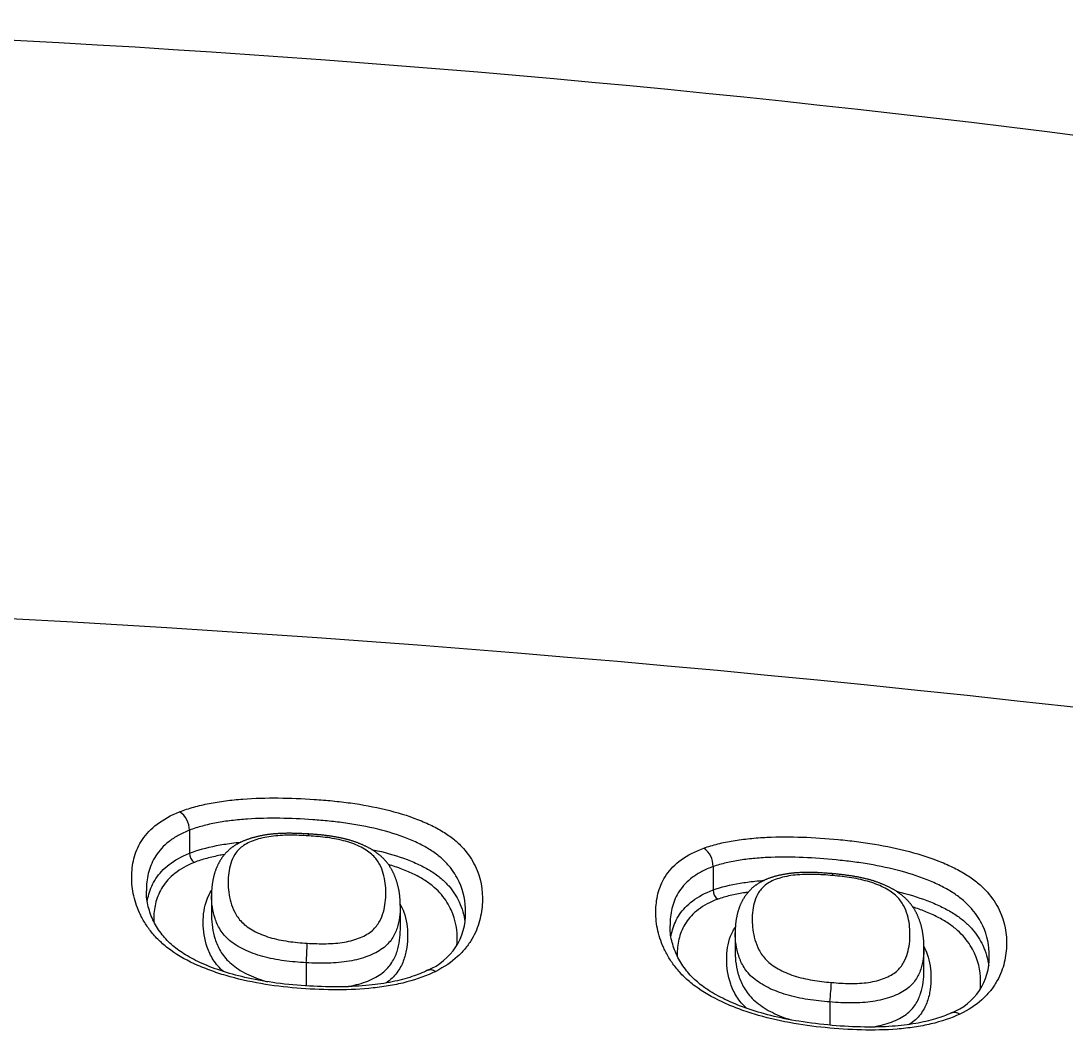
# Model space of a CAD drawing. Header units: millimetres. Extents: x 169 to 4368, y -1049 to 1924.
# Drawn here: x 459.77 to 460.441, y 1187.312 to 1187.96 of the extents above; entities that cross this region are included whole.
import ezdxf

# ---------------------------------------------------------------- set-up
doc = ezdxf.new("R2010")
doc.units = ezdxf.units.MM

msp = doc.modelspace()

# ---------------------------------------------------------------- linework, layer by layer
for p, q in [((459.87846, 1187.44014), (459.87846, 1187.42538)), ((459.87846, 1187.44014), (459.87846, 1187.44014)), ((460.21459, 1187.41676), (460.21459, 1187.41677)), ((460.21459, 1187.41676), (460.21459, 1187.40175)), ((460.21459, 1187.40175), (460.21459, 1187.40175)), ((459.89263, 1187.39821), (459.89263, 1187.3854)), ((460.01383, 1187.37657), (460.01383, 1187.39127)), ((460.22876, 1187.37427), (460.22876, 1187.36182)), ((460.34996, 1187.3495), (460.34996, 1187.36464)), ((459.95341, 1187.35501), (459.95341, 1187.34017)), ((460.28954, 1187.32983), (460.28954, 1187.31496))]:
    msp.add_line(p, q)
for centre, radius, start, end in [((459.28387, 1178.72694), 9.23285, 71.919951, 91.398326), ((459.13245, 1175.8684), 11.72448, 80.27926, 90.361369), ((459.8642, 1187.4402), 0.01426, 359.7822, 55.97749), ((460.20052, 1187.41712), 0.01407, 358.58117, 54.99518), ((459.88558, 1187.42536), 0.00712, 179.81542, 235.99204), ((460.22161, 1187.40158), 0.00702, 178.60315, 235.01444), ((460.01629, 1187.38669), 0.03946, 292.42184, 1.40084), ((459.70493, 1187.37423), 0.24923, 355.57902, 358.46974), ((460.35399, 1187.35825), 0.0379, 291.1511, 1.66739)]:
    msp.add_arc(centre, radius, start, end)
msp.add_ellipse((460.28954, 1187.33406), major_axis=(-0.00088, -0.00996), ratio=0.041587, start_param=1.136324, end_param=2.561054)
for points, knots in [([(459.87218, 1187.45202), (459.87506, 1187.45312), (459.87812, 1187.45412), (459.88446, 1187.45588), (459.89103, 1187.45741), (459.89805, 1187.45854), (459.90527, 1187.45947), (459.90901, 1187.45985), (459.92024, 1187.46069), (459.92782, 1187.4609), (459.94312, 1187.46079), (459.95085, 1187.46047), (459.96251, 1187.45967), (459.96642, 1187.45935), (459.97417, 1187.45858), (459.97802, 1187.45813), (459.98946, 1187.45655), (459.99698, 1187.45519), (460.01162, 1187.45165), (460.01851, 1187.44954), (460.02815, 1187.44581), (460.03124, 1187.44446), (460.03698, 1187.44165), (460.03964, 1187.44017), (460.04456, 1187.43705), (460.0468, 1187.43541), (460.05088, 1187.43197), (460.05271, 1187.43019), (460.05754, 1187.42478), (460.05997, 1187.42104), (460.06555, 1187.4095), (460.0668, 1187.40175), (460.06639, 1187.39189), (460.06621, 1187.38991), (460.06563, 1187.38593), (460.06522, 1187.38392), (460.0636, 1187.37794), (460.06201, 1187.374), (460.05859, 1187.36824), (460.05727, 1187.36634), (460.05423, 1187.3626), (460.0525, 1187.36077), (460.04675, 1187.35552), (460.04213, 1187.35232), (460.03659, 1187.34951)], [0, 0, 0, 0, 0.03125, 0.03125, 0.0625, 0.09375, 0.09375, 0.125, 0.125, 0.1875, 0.1875, 0.25, 0.25, 0.28125, 0.28125, 0.3125, 0.3125, 0.375, 0.375, 0.4375, 0.4375, 0.46875, 0.46875, 0.5, 0.5, 0.53125, 0.53125, 0.5625, 0.5625, 0.625, 0.625, 0.75, 0.75, 0.78125, 0.78125, 0.8125, 0.8125, 0.875, 0.875, 0.90625, 0.90625, 0.9375, 0.9375, 1, 1, 1, 1]), ([(460.03659, 1187.34951), (460.031, 1187.34671), (460.02476, 1187.34445), (460.01457, 1187.34178), (460.011, 1187.34101), (460.00377, 1187.33973), (460.00009, 1187.33922), (459.98892, 1187.33802), (459.98126, 1187.33765), (459.96569, 1187.33761), (459.95795, 1187.33793), (459.94252, 1187.33908), (459.93484, 1187.33991), (459.91957, 1187.34235), (459.91192, 1187.34397), (459.90104, 1187.347), (459.89749, 1187.34811), (459.89057, 1187.35054), (459.88718, 1187.35187), (459.87743, 1187.35615), (459.87157, 1187.35936), (459.86399, 1187.36483), (459.86169, 1187.36674), (459.85758, 1187.37064), (459.85575, 1187.37264), (459.85247, 1187.37671), (459.85101, 1187.37879), (459.84847, 1187.38294), (459.84519, 1187.38916), (459.84321, 1187.39535), (459.842, 1187.40149), (459.84172, 1187.40354), (459.84141, 1187.4076), (459.84137, 1187.40961), (459.84156, 1187.41556), (459.8421, 1187.41944), (459.84374, 1187.42512), (459.84442, 1187.42699), (459.84612, 1187.43068), (459.84713, 1187.43249), (459.85069, 1187.43773), (459.85376, 1187.44102), (459.86174, 1187.44708), (459.86652, 1187.44975), (459.87218, 1187.45202)], [0, 0, 0, 0, 0.0625, 0.0625, 0.09375, 0.09375, 0.125, 0.125, 0.1875, 0.1875, 0.25, 0.25, 0.3125, 0.3125, 0.375, 0.375, 0.40625, 0.40625, 0.4375, 0.4375, 0.5, 0.5, 0.53125, 0.53125, 0.5625, 0.5625, 0.59375, 0.59375, 0.625, 0.6875, 0.6875, 0.71875, 0.71875, 0.75, 0.75, 0.8125, 0.8125, 0.84375, 0.84375, 0.875, 0.875, 0.9375, 0.9375, 1, 1, 1, 1]), ([(460.05575, 1187.38767), (460.05575, 1187.39416), (460.05455, 1187.40058), (460.04994, 1187.41051), (460.04778, 1187.41399), (460.04346, 1187.41903), (460.04184, 1187.42069), (460.03815, 1187.42392), (460.03613, 1187.42546), (460.03167, 1187.4284), (460.02923, 1187.42979), (460.02399, 1187.43243), (460.02115, 1187.43369), (460.01232, 1187.43717), (460.00601, 1187.43913), (459.99259, 1187.44243), (459.98573, 1187.44369), (459.97527, 1187.44516), (459.97175, 1187.44558), (459.96468, 1187.4463), (459.96111, 1187.4466), (459.95046, 1187.44736), (459.94341, 1187.44768), (459.92944, 1187.44786), (459.92251, 1187.44772), (459.91224, 1187.44703), (459.90882, 1187.44672), (459.9022, 1187.44592), (459.89576, 1187.44495), (459.88972, 1187.4436), (459.88391, 1187.44204), (459.8811, 1187.44114), (459.87846, 1187.44014)], [0, 0, 0, 0, 0.152191, 0.152191, 0.236972, 0.236972, 0.279362, 0.279362, 0.321753, 0.321753, 0.364143, 0.364143, 0.406534, 0.406534, 0.491315, 0.491315, 0.576095, 0.576095, 0.618486, 0.618486, 0.660876, 0.660876, 0.745657, 0.745657, 0.830438, 0.830438, 0.872829, 0.872829, 0.915219, 0.95761, 0.95761, 1, 1, 1, 1]), ([(459.87846, 1187.44014), (459.87588, 1187.43911), (459.8735, 1187.43798), (459.86914, 1187.43554), (459.86715, 1187.43422), (459.86177, 1187.43002), (459.85903, 1187.42698), (459.85587, 1187.42213), (459.85497, 1187.42046), (459.85347, 1187.41705), (459.85287, 1187.41533), (459.85143, 1187.41009), (459.85095, 1187.40652), (459.85082, 1187.40232), (459.85081, 1187.40178), (459.85081, 1187.40123)], [0, 0, 0, 0, 0.120512, 0.120512, 0.241025, 0.241025, 0.482049, 0.482049, 0.602561, 0.602561, 0.723074, 0.723074, 0.964098, 0.964098, 1, 1, 1, 1]), ([(459.95492, 1187.43771), (459.95471, 1187.43772), (459.95409, 1187.43776), (459.95287, 1187.43783), (459.95141, 1187.43791), (459.94994, 1187.43798), (459.94853, 1187.43803), (459.94718, 1187.43807), (459.94587, 1187.4381), (459.94459, 1187.43812), (459.94335, 1187.43814), (459.94214, 1187.43814), (459.94096, 1187.43813), (459.9398, 1187.43811), (459.93867, 1187.43808), (459.93756, 1187.43804), (459.93649, 1187.43799), (459.93543, 1187.43794), (459.9344, 1187.43787), (459.93338, 1187.43779), (459.93239, 1187.43771), (459.93142, 1187.43762), (459.93046, 1187.43751), (459.92953, 1187.4374), (459.92862, 1187.43728), (459.92773, 1187.43715), (459.92685, 1187.43701), (459.92598, 1187.43687), (459.92511, 1187.43671), (459.92424, 1187.43654), (459.92339, 1187.43636), (459.92254, 1187.43617), (459.92169, 1187.43597), (459.92084, 1187.43576), (459.92001, 1187.43554), (459.91918, 1187.43531), (459.91836, 1187.43507), (459.91754, 1187.43481), (459.91673, 1187.43455), (459.91593, 1187.43427), (459.91513, 1187.43398), (459.91435, 1187.43368), (459.91358, 1187.43337), (459.91282, 1187.43305), (459.91208, 1187.43271), (459.91134, 1187.43237), (459.91061, 1187.43201), (459.9099, 1187.43164), (459.90921, 1187.43126), (459.90854, 1187.43087), (459.90789, 1187.43048), (459.90729, 1187.43009), (459.90673, 1187.42972), (459.9062, 1187.42934), (459.90565, 1187.42894), (459.9051, 1187.42852), (459.90457, 1187.42809), (459.90405, 1187.42764), (459.90354, 1187.42719), (459.90305, 1187.42673), (459.90257, 1187.42626), (459.9021, 1187.42579), (459.90165, 1187.4253), (459.90121, 1187.42481), (459.90077, 1187.42429), (459.90034, 1187.42377), (459.89992, 1187.42323), (459.89952, 1187.42269), (459.89914, 1187.42214), (459.89876, 1187.42158), (459.89839, 1187.421), (459.89804, 1187.42042), (459.89769, 1187.41983), (459.89739, 1187.41928), (459.89713, 1187.41877), (459.89686, 1187.41825), (459.89656, 1187.41763), (459.89624, 1187.41693), (459.89593, 1187.41623), (459.89564, 1187.41551), (459.89536, 1187.41479), (459.8951, 1187.41406), (459.89485, 1187.41332), (459.89461, 1187.41257), (459.89439, 1187.4118), (459.89418, 1187.41103), (459.89398, 1187.41025), (459.89379, 1187.40945), (459.89362, 1187.40864), (459.89346, 1187.40783), (459.89331, 1187.40698), (459.89318, 1187.40612), (459.89306, 1187.40524), (459.89295, 1187.40434), (459.89286, 1187.40342), (459.89278, 1187.40249), (459.89272, 1187.40155), (459.89267, 1187.40058), (459.89264, 1187.39961), (459.89263, 1187.39879), (459.89263, 1187.39836), (459.89263, 1187.39821)], [0, 0, 0, 0, 0.005227, 0.018462, 0.03253, 0.045972, 0.058877, 0.071329, 0.083394, 0.095124, 0.10656, 0.117736, 0.128683, 0.139425, 0.150024, 0.160336, 0.170408, 0.180314, 0.190063, 0.199661, 0.209115, 0.218433, 0.227626, 0.236766, 0.245466, 0.254164, 0.262864, 0.271569, 0.280283, 0.28901, 0.297754, 0.306519, 0.315317, 0.324293, 0.3331, 0.341968, 0.350892, 0.359863, 0.368877, 0.377924, 0.386996, 0.396085, 0.405163, 0.413915, 0.423056, 0.432132, 0.441139, 0.450074, 0.458935, 0.467718, 0.476421, 0.485042, 0.49224, 0.499569, 0.507714, 0.515854, 0.523995, 0.53214, 0.540296, 0.548467, 0.55666, 0.564882, 0.573138, 0.581437, 0.589804, 0.59869, 0.607309, 0.616027, 0.624846, 0.633773, 0.642814, 0.651976, 0.661266, 0.670692, 0.677796, 0.684895, 0.695783, 0.706724, 0.717752, 0.728876, 0.740112, 0.751472, 0.762971, 0.774625, 0.786451, 0.798467, 0.810693, 0.82315, 0.835862, 0.848924, 0.861614, 0.875244, 0.88908, 0.903147, 0.917465, 0.932053, 0.946936, 0.962137, 0.977685, 0.99361, 1, 1, 1, 1]), ([(459.95499, 1187.4365), (459.95089, 1187.43675), (459.94682, 1187.43692), (459.94078, 1187.43689), (459.93877, 1187.43684), (459.9348, 1187.4366), (459.93282, 1187.43642), (459.92904, 1187.43591), (459.92722, 1187.43558), (459.92371, 1187.43478), (459.92201, 1187.4343), (459.91887, 1187.43322), (459.91741, 1187.43262), (459.91473, 1187.43129), (459.9135, 1187.43055), (459.9103, 1187.42816), (459.90878, 1187.42638), (459.90642, 1187.42264), (459.9056, 1187.42071), (459.90371, 1187.41483), (459.90326, 1187.41075), (459.90329, 1187.4024), (459.90377, 1187.39817), (459.90563, 1187.39176), (459.90641, 1187.38962), (459.90809, 1187.38638), (459.90873, 1187.38529), (459.91023, 1187.38317), (459.91109, 1187.38213), (459.91308, 1187.3801), (459.91423, 1187.37911), (459.91683, 1187.37723), (459.91824, 1187.37636), (459.92127, 1187.37471), (459.92289, 1187.37394), (459.92633, 1187.37252), (459.92815, 1187.37187), (459.93187, 1187.37074), (459.93379, 1187.37025), (459.93774, 1187.36941), (459.93977, 1187.36906), (459.94585, 1187.36818), (459.94995, 1187.36782), (459.95407, 1187.36757)], [0, 0, 0, 0, 0.0625, 0.0625, 0.09375, 0.09375, 0.125, 0.125, 0.15625, 0.15625, 0.1875, 0.1875, 0.21875, 0.21875, 0.25, 0.25, 0.3125, 0.3125, 0.375, 0.375, 0.5, 0.5, 0.625, 0.625, 0.6875, 0.6875, 0.71875, 0.71875, 0.75, 0.75, 0.78125, 0.78125, 0.8125, 0.8125, 0.84375, 0.84375, 0.875, 0.875, 0.90625, 0.90625, 0.9375, 0.9375, 1, 1, 1, 1]), ([(459.95407, 1187.36757), (459.95813, 1187.36732), (459.96217, 1187.36718), (459.96817, 1187.36729), (459.97016, 1187.36738), (459.97411, 1187.36771), (459.97605, 1187.36794), (459.97977, 1187.36859), (459.98156, 1187.369), (459.985, 1187.36998), (459.98665, 1187.37055), (459.98969, 1187.37182), (459.9911, 1187.37252), (459.99369, 1187.37406), (459.99486, 1187.3749), (459.99688, 1187.37668), (459.99774, 1187.37761), (459.99925, 1187.37953), (459.9999, 1187.38053), (460.00156, 1187.38354), (460.00233, 1187.38558), (460.00413, 1187.39172), (460.00457, 1187.39587), (460.00455, 1187.40413), (460.0041, 1187.40821), (460.00231, 1187.41428), (460.00155, 1187.4163), (459.99939, 1187.42029), (459.99801, 1187.42223), (459.99509, 1187.42503), (459.99398, 1187.42593), (459.99152, 1187.42762), (459.99017, 1187.42842), (459.98722, 1187.42993), (459.98561, 1187.43064), (459.98226, 1187.43194), (459.98051, 1187.43252), (459.97685, 1187.43356), (459.97491, 1187.434), (459.97101, 1187.43477), (459.96904, 1187.43508), (459.96308, 1187.43589), (459.95904, 1187.43624), (459.95499, 1187.4365)], [0, 0, 0, 0, 0.0625, 0.0625, 0.09375, 0.09375, 0.125, 0.125, 0.15625, 0.15625, 0.1875, 0.1875, 0.21875, 0.21875, 0.25, 0.25, 0.28125, 0.28125, 0.3125, 0.3125, 0.375, 0.375, 0.5, 0.5, 0.625, 0.625, 0.6875, 0.6875, 0.75, 0.75, 0.78125, 0.78125, 0.8125, 0.8125, 0.84375, 0.84375, 0.875, 0.875, 0.90625, 0.90625, 0.9375, 0.9375, 1, 1, 1, 1]), ([(460.01383, 1187.39127), (460.01383, 1187.3915), (460.01383, 1187.39201), (460.01381, 1187.39294), (460.01378, 1187.39397), (460.01373, 1187.39501), (460.01366, 1187.39602), (460.01357, 1187.39701), (460.01347, 1187.39799), (460.01335, 1187.39895), (460.01322, 1187.3999), (460.01307, 1187.40083), (460.01291, 1187.40176), (460.01273, 1187.40267), (460.01253, 1187.40357), (460.01231, 1187.40446), (460.01209, 1187.40534), (460.01184, 1187.40622), (460.01159, 1187.40705), (460.01134, 1187.40782), (460.01109, 1187.40855), (460.01083, 1187.40928), (460.01055, 1187.41002), (460.01026, 1187.41075), (460.00995, 1187.41147), (460.00964, 1187.41216), (460.00933, 1187.41282), (460.00902, 1187.41346), (460.00868, 1187.41411), (460.00832, 1187.41476), (460.00796, 1187.4154), (460.00758, 1187.41603), (460.00719, 1187.41664), (460.00679, 1187.41725), (460.00637, 1187.41785), (460.00596, 1187.41841), (460.00554, 1187.41896), (460.00512, 1187.4195), (460.00467, 1187.42004), (460.00419, 1187.42059), (460.00371, 1187.42113), (460.00322, 1187.42165), (460.00271, 1187.42216), (460.0022, 1187.42266), (460.00167, 1187.42315), (460.00114, 1187.42363), (460.00059, 1187.4241), (460.00003, 1187.42456), (459.99944, 1187.42502), (459.99883, 1187.42548), (459.9982, 1187.42593), (459.99756, 1187.42638), (459.9969, 1187.42682), (459.99622, 1187.42725), (459.99553, 1187.42767), (459.99482, 1187.42809), (459.99412, 1187.42849), (459.99343, 1187.42887), (459.99272, 1187.42924), (459.99198, 1187.42961), (459.99121, 1187.42999), (459.99044, 1187.43035), (459.98966, 1187.4307), (459.98887, 1187.43104), (459.98808, 1187.43137), (459.98728, 1187.43169), (459.98648, 1187.432), (459.98568, 1187.4323), (459.98487, 1187.43259), (459.98406, 1187.43287), (459.98324, 1187.43314), (459.98241, 1187.4334), (459.98157, 1187.43365), (459.98073, 1187.43389), (459.97988, 1187.43413), (459.97902, 1187.43435), (459.97815, 1187.43457), (459.97729, 1187.43478), (459.97639, 1187.43498), (459.97548, 1187.43517), (459.97455, 1187.43537), (459.9736, 1187.43555), (459.97264, 1187.43573), (459.97166, 1187.4359), (459.97065, 1187.43606), (459.96963, 1187.43622), (459.96858, 1187.43637), (459.9675, 1187.43652), (459.96639, 1187.43667), (459.96526, 1187.4368), (459.9641, 1187.43694), (459.96292, 1187.43706), (459.96172, 1187.43718), (459.96048, 1187.4373), (459.95921, 1187.4374), (459.9579, 1187.43751), (459.95657, 1187.4376), (459.95554, 1187.43767), (459.95502, 1187.4377), (459.95492, 1187.43771)], [0, 0, 0, 0, 0.010023, 0.026792, 0.0437, 0.060191, 0.0763, 0.092063, 0.107512, 0.122676, 0.13758, 0.152246, 0.166697, 0.180948, 0.195058, 0.20901, 0.22282, 0.236502, 0.250068, 0.261942, 0.272913, 0.284595, 0.296096, 0.307423, 0.318591, 0.329616, 0.339132, 0.349216, 0.359329, 0.369289, 0.379108, 0.388796, 0.398365, 0.407824, 0.417184, 0.426454, 0.4346, 0.443205, 0.452176, 0.461054, 0.469838, 0.478534, 0.487144, 0.495674, 0.504125, 0.512502, 0.520807, 0.529009, 0.537661, 0.546338, 0.555065, 0.563843, 0.572671, 0.581551, 0.590483, 0.599468, 0.608508, 0.616577, 0.624974, 0.634004, 0.643006, 0.651969, 0.660885, 0.669746, 0.678542, 0.687269, 0.695919, 0.704485, 0.713008, 0.72157, 0.730112, 0.738639, 0.747157, 0.755668, 0.764177, 0.772688, 0.781205, 0.789732, 0.798211, 0.807269, 0.816199, 0.825247, 0.834424, 0.843746, 0.853232, 0.8629, 0.872775, 0.882884, 0.893282, 0.90386, 0.914633, 0.925622, 0.936847, 0.948332, 0.960106, 0.9722, 0.984655, 0.997517, 1, 1, 1, 1]), ([(460.20859, 1187.42864), (460.21147, 1187.42966), (460.21453, 1187.43057), (460.22087, 1187.43214), (460.22745, 1187.43348), (460.23446, 1187.43441), (460.24168, 1187.43514), (460.24541, 1187.43541), (460.25663, 1187.43594), (460.2642, 1187.43594), (460.27949, 1187.43541), (460.2872, 1187.43488), (460.29885, 1187.43377), (460.30275, 1187.43334), (460.31049, 1187.43237), (460.31433, 1187.43182), (460.32576, 1187.42994), (460.33327, 1187.42839), (460.3479, 1187.42449), (460.35478, 1187.42221), (460.36442, 1187.41826), (460.36752, 1187.41685), (460.37326, 1187.41391), (460.37594, 1187.41237), (460.38086, 1187.40915), (460.38311, 1187.40746), (460.38721, 1187.40394), (460.38904, 1187.40212), (460.3939, 1187.39663), (460.39634, 1187.39285), (460.40195, 1187.38124), (460.40322, 1187.37348), (460.40282, 1187.36367), (460.40265, 1187.3617), (460.40207, 1187.35774), (460.40167, 1187.35576), (460.40005, 1187.34982), (460.39846, 1187.34593), (460.39504, 1187.34025), (460.39373, 1187.33839), (460.39068, 1187.33473), (460.38895, 1187.33293), (460.38319, 1187.32783), (460.37857, 1187.32475), (460.37302, 1187.32207)], [0, 0, 0, 0, 0.03125, 0.03125, 0.0625, 0.09375, 0.09375, 0.125, 0.125, 0.1875, 0.1875, 0.25, 0.25, 0.28125, 0.28125, 0.3125, 0.3125, 0.375, 0.375, 0.4375, 0.4375, 0.46875, 0.46875, 0.5, 0.5, 0.53125, 0.53125, 0.5625, 0.5625, 0.625, 0.625, 0.75, 0.75, 0.78125, 0.78125, 0.8125, 0.8125, 0.875, 0.875, 0.90625, 0.90625, 0.9375, 0.9375, 1, 1, 1, 1]), ([(459.87846, 1187.42538), (459.88374, 1187.42742), (459.88956, 1187.42901), (459.89889, 1187.43083), (459.90211, 1187.43135), (459.90743, 1187.43203), (459.90947, 1187.43226), (459.91153, 1187.43246)], [0, 0, 0, 0, 0.554687, 0.554687, 0.832031, 0.832031, 1, 1, 1, 1]), ([(460.37302, 1187.32207), (460.36741, 1187.31942), (460.36116, 1187.31731), (460.35094, 1187.31491), (460.34737, 1187.31423), (460.34012, 1187.31315), (460.33644, 1187.31273), (460.32526, 1187.31183), (460.3176, 1187.31167), (460.30204, 1187.31205), (460.2943, 1187.31257), (460.27889, 1187.31413), (460.27122, 1187.31517), (460.25597, 1187.318), (460.24834, 1187.31983), (460.23749, 1187.32314), (460.23395, 1187.32434), (460.22704, 1187.32694), (460.22366, 1187.32836), (460.21393, 1187.33289), (460.20807, 1187.33624), (460.2005, 1187.34189), (460.19819, 1187.34386), (460.19407, 1187.34787), (460.19223, 1187.34991), (460.18895, 1187.35406), (460.18749, 1187.35617), (460.18493, 1187.36039), (460.18383, 1187.36249), (460.18097, 1187.36877), (460.17964, 1187.37293), (460.17801, 1187.38115), (460.17772, 1187.38524), (460.17797, 1187.39315), (460.1785, 1187.39701), (460.18013, 1187.40263), (460.18081, 1187.40448), (460.18251, 1187.40811), (460.18352, 1187.40988), (460.18708, 1187.41501), (460.19015, 1187.4182), (460.19814, 1187.42402), (460.20293, 1187.42654), (460.20859, 1187.42864)], [0, 0, 0, 0, 0.0625, 0.0625, 0.09375, 0.09375, 0.125, 0.125, 0.1875, 0.1875, 0.25, 0.25, 0.3125, 0.3125, 0.375, 0.375, 0.40625, 0.40625, 0.4375, 0.4375, 0.5, 0.5, 0.53125, 0.53125, 0.5625, 0.5625, 0.59375, 0.59375, 0.625, 0.625, 0.6875, 0.6875, 0.75, 0.75, 0.8125, 0.8125, 0.84375, 0.84375, 0.875, 0.875, 0.9375, 0.9375, 1, 1, 1, 1]), ([(459.85137, 1187.39421), (459.85162, 1187.39582), (459.85196, 1187.39741), (459.85336, 1187.40243), (459.85484, 1187.40583), (459.85905, 1187.41223), (459.86178, 1187.41525), (459.86897, 1187.42083), (459.8733, 1187.42329), (459.87846, 1187.42538)], [0, 0, 0, 0, 0.131772, 0.131772, 0.421181, 0.421181, 0.710591, 0.710591, 1, 1, 1, 1]), ([(459.90096, 1187.42452), (459.90004, 1187.42436), (459.89612, 1187.42366), (459.89237, 1187.42281), (459.88679, 1187.42129), (459.88411, 1187.42042), (459.8816, 1187.41946)], [0, 0, 0, 0, 0.130173, 0.565087, 0.565087, 1, 1, 1, 1]), ([(459.99525, 1187.42784), (459.99658, 1187.42756), (459.9979, 1187.42727), (460.00592, 1187.42539), (460.01225, 1187.42351), (460.0211, 1187.42015), (460.02393, 1187.41894), (460.02917, 1187.4164), (460.03161, 1187.41506), (460.03609, 1187.41223), (460.03813, 1187.41072), (460.04182, 1187.40757), (460.04344, 1187.40596), (460.04632, 1187.40266), (460.04758, 1187.40098), (460.0498, 1187.39757), (460.05076, 1187.39582), (460.05357, 1187.38987), (460.05476, 1187.38565), (460.05533, 1187.38138)], [0, 0, 0, 0, 0.036247, 0.036247, 0.221498, 0.221498, 0.314124, 0.314124, 0.406749, 0.406749, 0.499375, 0.499375, 0.592, 0.592, 0.684626, 0.684626, 0.777251, 0.777251, 1, 1, 1, 1]), ([(460.39187, 1187.35936), (460.39187, 1187.36586), (460.39066, 1187.37231), (460.386, 1187.38234), (460.38382, 1187.38585), (460.37948, 1187.39098), (460.37784, 1187.39267), (460.37414, 1187.39598), (460.37211, 1187.39757), (460.36764, 1187.40062), (460.36519, 1187.40207), (460.35994, 1187.40483), (460.3571, 1187.40616), (460.34827, 1187.40987), (460.34195, 1187.412), (460.32856, 1187.41565), (460.32171, 1187.4171), (460.31127, 1187.41887), (460.30776, 1187.41938), (460.3007, 1187.4203), (460.29714, 1187.42071), (460.28651, 1187.42177), (460.27947, 1187.42229), (460.26552, 1187.42287), (460.2586, 1187.42294), (460.24835, 1187.42256), (460.24493, 1187.42236), (460.23831, 1187.42177), (460.23188, 1187.421), (460.22585, 1187.41985), (460.22003, 1187.41848), (460.21723, 1187.41767), (460.21459, 1187.41676)], [0, 0, 0, 0, 0.152851, 0.152851, 0.237566, 0.237566, 0.279923, 0.279923, 0.322281, 0.322281, 0.364638, 0.364638, 0.406996, 0.406996, 0.49171, 0.49171, 0.576425, 0.576425, 0.618783, 0.618783, 0.66114, 0.66114, 0.745855, 0.745855, 0.83057, 0.83057, 0.872928, 0.872928, 0.915285, 0.957643, 0.957643, 1, 1, 1, 1]), ([(459.8816, 1187.41946), (459.87668, 1187.41747), (459.87257, 1187.41511), (459.86579, 1187.40976), (459.86322, 1187.40686), (459.85927, 1187.40073), (459.85789, 1187.39747), (459.85609, 1187.39086), (459.85564, 1187.38747), (459.85551, 1187.38322), (459.8555, 1187.3824), (459.85552, 1187.38158)], [0, 0, 0, 0, 0.236123, 0.236123, 0.472246, 0.472246, 0.70837, 0.70837, 0.944493, 0.944493, 1, 1, 1, 1]), ([(460.0502, 1187.3666), (460.05025, 1187.36727), (460.05029, 1187.36794), (460.0506, 1187.37547), (460.04956, 1187.38223), (460.04572, 1187.3906), (460.04482, 1187.39227), (460.04274, 1187.39556), (460.04156, 1187.39717), (460.03886, 1187.40034), (460.03734, 1187.4019), (460.03387, 1187.40494), (460.03194, 1187.4064), (460.0277, 1187.40915), (460.02538, 1187.41045), (460.02039, 1187.4129), (460.0177, 1187.41406), (460.01208, 1187.41622), (460.00918, 1187.41721), (460.00618, 1187.41812)], [0, 0, 0, 0, 0.034149, 0.034149, 0.385494, 0.385494, 0.47333, 0.47333, 0.561167, 0.561167, 0.649003, 0.649003, 0.736839, 0.736839, 0.824675, 0.824675, 0.912512, 0.912512, 1, 1, 1, 1]), ([(460.21459, 1187.41677), (460.212, 1187.41583), (460.20962, 1187.41478), (460.20526, 1187.41248), (460.20326, 1187.41123), (460.19788, 1187.40722), (460.19514, 1187.40428), (460.19198, 1187.39953), (460.19108, 1187.39789), (460.18958, 1187.39454), (460.18898, 1187.39284), (460.18754, 1187.38766), (460.18707, 1187.38411), (460.18695, 1187.37996), (460.18694, 1187.37944), (460.18694, 1187.37892)], [0, 0, 0, 0, 0.120733, 0.120733, 0.241466, 0.241466, 0.482931, 0.482931, 0.603664, 0.603664, 0.724397, 0.724397, 0.965862, 0.965862, 1, 1, 1, 1]), ([(460.29132, 1187.4122), (460.29109, 1187.41222), (460.29045, 1187.41228), (460.28922, 1187.41238), (460.28776, 1187.4125), (460.2863, 1187.41261), (460.28489, 1187.4127), (460.28353, 1187.41278), (460.28222, 1187.41284), (460.28094, 1187.4129), (460.27969, 1187.41294), (460.27847, 1187.41298), (460.27728, 1187.413), (460.27612, 1187.41301), (460.27499, 1187.41301), (460.27389, 1187.413), (460.27282, 1187.41299), (460.27176, 1187.41296), (460.27073, 1187.41292), (460.26972, 1187.41287), (460.26873, 1187.41281), (460.26777, 1187.41275), (460.26683, 1187.41267), (460.26591, 1187.41258), (460.265, 1187.41249), (460.26409, 1187.41238), (460.2632, 1187.41227), (460.26231, 1187.41214), (460.26143, 1187.41201), (460.26056, 1187.41186), (460.2597, 1187.41171), (460.25885, 1187.41155), (460.25801, 1187.41137), (460.25717, 1187.41118), (460.25633, 1187.41099), (460.25549, 1187.41078), (460.25466, 1187.41055), (460.25384, 1187.41032), (460.25302, 1187.41008), (460.25224, 1187.40983), (460.25149, 1187.40958), (460.25074, 1187.40931), (460.24997, 1187.40902), (460.24919, 1187.40872), (460.24843, 1187.4084), (460.24769, 1187.40808), (460.24696, 1187.40774), (460.24626, 1187.4074), (460.24557, 1187.40704), (460.2449, 1187.40667), (460.24425, 1187.4063), (460.24362, 1187.40591), (460.24302, 1187.40553), (460.24244, 1187.40514), (460.24188, 1187.40474), (460.24133, 1187.40433), (460.2408, 1187.40392), (460.24028, 1187.40349), (460.23977, 1187.40305), (460.23928, 1187.40261), (460.2388, 1187.40215), (460.23833, 1187.40169), (460.23788, 1187.40122), (460.23743, 1187.40073), (460.23699, 1187.40023), (460.23657, 1187.39972), (460.23615, 1187.3992), (460.23575, 1187.39867), (460.23536, 1187.39813), (460.23498, 1187.39757), (460.23461, 1187.39701), (460.23425, 1187.39644), (460.2339, 1187.39586), (460.23357, 1187.39527), (460.23325, 1187.39467), (460.23293, 1187.39406), (460.23262, 1187.39342), (460.23233, 1187.39277), (460.23204, 1187.39211), (460.23177, 1187.39145), (460.23151, 1187.39078), (460.23126, 1187.3901), (460.23102, 1187.38939), (460.23077, 1187.38863), (460.23053, 1187.38784), (460.23031, 1187.38704), (460.2301, 1187.38623), (460.22991, 1187.38541), (460.22973, 1187.38458), (460.22957, 1187.38374), (460.22942, 1187.38288), (460.22928, 1187.38202), (460.22916, 1187.38114), (460.22906, 1187.38024), (460.22897, 1187.37934), (460.2289, 1187.37841), (460.22884, 1187.37746), (460.2288, 1187.3765), (460.22877, 1187.37552), (460.22876, 1187.37476), (460.22876, 1187.37437), (460.22876, 1187.37428)], [0, 0, 0, 0, 0.005721, 0.01891, 0.032923, 0.046349, 0.059266, 0.071749, 0.083859, 0.095643, 0.10714, 0.118384, 0.129486, 0.140257, 0.150765, 0.161042, 0.171113, 0.181, 0.19072, 0.200291, 0.20975, 0.218941, 0.227893, 0.236808, 0.245692, 0.25455, 0.263386, 0.272206, 0.281013, 0.289811, 0.298598, 0.307214, 0.315989, 0.324828, 0.333726, 0.342675, 0.351669, 0.360701, 0.369761, 0.378842, 0.386912, 0.395418, 0.404654, 0.413811, 0.422887, 0.431883, 0.440801, 0.449642, 0.458405, 0.467092, 0.475704, 0.484242, 0.492391, 0.500441, 0.508485, 0.516528, 0.524573, 0.532626, 0.540693, 0.548778, 0.556889, 0.565032, 0.573214, 0.581482, 0.589947, 0.598428, 0.606998, 0.61566, 0.624422, 0.63329, 0.642269, 0.651367, 0.660592, 0.66994, 0.678987, 0.688941, 0.698987, 0.709145, 0.719428, 0.729848, 0.740421, 0.751158, 0.762134, 0.774274, 0.786675, 0.799198, 0.811856, 0.824662, 0.83763, 0.850781, 0.864149, 0.87765, 0.891395, 0.905402, 0.919688, 0.934273, 0.949179, 0.964431, 0.980054, 0.996079, 1, 1, 1, 1]), ([(460.29141, 1187.41101), (460.28731, 1187.41138), (460.28323, 1187.41165), (460.27717, 1187.41179), (460.27516, 1187.41179), (460.27117, 1187.41166), (460.2692, 1187.41154), (460.26541, 1187.41113), (460.26359, 1187.41085), (460.26007, 1187.41015), (460.25837, 1187.40972), (460.25522, 1187.40873), (460.25376, 1187.40817), (460.25107, 1187.40691), (460.24985, 1187.40619), (460.24773, 1187.40466), (460.24683, 1187.40385), (460.24524, 1187.40214), (460.24456, 1187.40124), (460.24281, 1187.39849), (460.24199, 1187.39659), (460.24073, 1187.39271), (460.24031, 1187.39072), (460.23978, 1187.38667), (460.23967, 1187.38461), (460.23971, 1187.37835), (460.24021, 1187.37411), (460.2421, 1187.36762), (460.24291, 1187.36542), (460.24462, 1187.36215), (460.24527, 1187.36107), (460.2468, 1187.35892), (460.24769, 1187.35785), (460.25076, 1187.35474), (460.25334, 1187.35284), (460.25791, 1187.35025), (460.25955, 1187.34944), (460.26296, 1187.34795), (460.26474, 1187.34727), (460.26846, 1187.34606), (460.27041, 1187.34552), (460.27433, 1187.3446), (460.27632, 1187.34421), (460.28232, 1187.3432), (460.28641, 1187.34273), (460.2905, 1187.34237)], [0, 0, 0, 0, 0.0625, 0.0625, 0.09375, 0.09375, 0.125, 0.125, 0.15625, 0.15625, 0.1875, 0.1875, 0.21875, 0.21875, 0.25, 0.25, 0.28125, 0.28125, 0.3125, 0.3125, 0.375, 0.375, 0.4375, 0.4375, 0.5, 0.5, 0.625, 0.625, 0.6875, 0.6875, 0.71875, 0.71875, 0.75, 0.75, 0.8125, 0.8125, 0.84375, 0.84375, 0.875, 0.875, 0.90625, 0.90625, 0.9375, 0.9375, 1, 1, 1, 1]), ([(460.2905, 1187.34237), (460.29456, 1187.34201), (460.2986, 1187.34176), (460.30459, 1187.34171), (460.30657, 1187.34175), (460.31052, 1187.34197), (460.31246, 1187.34215), (460.31618, 1187.3427), (460.31797, 1187.34306), (460.32142, 1187.34395), (460.32307, 1187.34448), (460.32612, 1187.34567), (460.32753, 1187.34633), (460.33012, 1187.3478), (460.33129, 1187.34862), (460.33331, 1187.35034), (460.33417, 1187.35125), (460.33568, 1187.35314), (460.33632, 1187.35412), (460.33799, 1187.35708), (460.33876, 1187.35909), (460.34056, 1187.36518), (460.34099, 1187.36931), (460.34097, 1187.37754), (460.3405, 1187.38162), (460.33872, 1187.38771), (460.33795, 1187.38975), (460.33579, 1187.39376), (460.33439, 1187.39574), (460.33047, 1187.39953), (460.328, 1187.40126), (460.32358, 1187.40364), (460.32198, 1187.40439), (460.31864, 1187.40576), (460.31689, 1187.40638), (460.31322, 1187.4075), (460.31129, 1187.408), (460.30741, 1187.40885), (460.30544, 1187.40922), (460.2995, 1187.41018), (460.29546, 1187.41065), (460.29141, 1187.41101)], [0, 0, 0, 0, 0.0625, 0.0625, 0.09375, 0.09375, 0.125, 0.125, 0.15625, 0.15625, 0.1875, 0.1875, 0.21875, 0.21875, 0.25, 0.25, 0.28125, 0.28125, 0.3125, 0.3125, 0.375, 0.375, 0.5, 0.5, 0.625, 0.625, 0.6875, 0.6875, 0.75, 0.75, 0.8125, 0.8125, 0.84375, 0.84375, 0.875, 0.875, 0.90625, 0.90625, 0.9375, 0.9375, 1, 1, 1, 1]), ([(460.34996, 1187.36464), (460.34996, 1187.36471), (460.34996, 1187.3651), (460.34995, 1187.36588), (460.34992, 1187.36691), (460.34988, 1187.36795), (460.34982, 1187.36896), (460.34974, 1187.36996), (460.34964, 1187.37095), (460.34953, 1187.37192), (460.3494, 1187.37288), (460.34925, 1187.37382), (460.34909, 1187.37476), (460.34892, 1187.37568), (460.34872, 1187.3766), (460.34851, 1187.37751), (460.34829, 1187.37841), (460.34805, 1187.3793), (460.34779, 1187.38018), (460.34753, 1187.381), (460.34728, 1187.38177), (460.34702, 1187.38249), (460.34675, 1187.38323), (460.34647, 1187.38395), (460.34617, 1187.38467), (460.34586, 1187.38538), (460.34555, 1187.38605), (460.34523, 1187.38671), (460.34491, 1187.38735), (460.34456, 1187.38799), (460.3442, 1187.38863), (460.34383, 1187.38926), (460.34345, 1187.38988), (460.34305, 1187.39049), (460.34264, 1187.3911), (460.34224, 1187.39166), (460.34184, 1187.3922), (460.34142, 1187.39274), (460.34098, 1187.39329), (460.34051, 1187.39385), (460.34003, 1187.39439), (460.33953, 1187.39493), (460.33903, 1187.39545), (460.33852, 1187.39596), (460.338, 1187.39646), (460.33747, 1187.39695), (460.33693, 1187.39742), (460.33637, 1187.3979), (460.33578, 1187.39837), (460.33517, 1187.39885), (460.33454, 1187.39932), (460.33389, 1187.39978), (460.33323, 1187.40024), (460.33256, 1187.40069), (460.33187, 1187.40113), (460.33116, 1187.40156), (460.33047, 1187.40197), (460.32979, 1187.40236), (460.3291, 1187.40274), (460.32837, 1187.40313), (460.32761, 1187.40352), (460.32684, 1187.4039), (460.32607, 1187.40427), (460.32529, 1187.40463), (460.32451, 1187.40498), (460.32372, 1187.40532), (460.32293, 1187.40565), (460.32214, 1187.40596), (460.32135, 1187.40626), (460.32056, 1187.40656), (460.31975, 1187.40685), (460.31893, 1187.40713), (460.3181, 1187.4074), (460.31726, 1187.40766), (460.31641, 1187.40792), (460.31555, 1187.40817), (460.31469, 1187.40841), (460.31382, 1187.40864), (460.31294, 1187.40886), (460.31204, 1187.40908), (460.31111, 1187.40929), (460.31016, 1187.4095), (460.3092, 1187.40971), (460.30822, 1187.40991), (460.30722, 1187.4101), (460.30619, 1187.41029), (460.30514, 1187.41047), (460.30406, 1187.41065), (460.30296, 1187.41082), (460.30183, 1187.41099), (460.30069, 1187.41115), (460.29951, 1187.41131), (460.29831, 1187.41147), (460.29708, 1187.41161), (460.29582, 1187.41176), (460.29452, 1187.4119), (460.29319, 1187.41203), (460.29209, 1187.41213), (460.2915, 1187.41219), (460.29132, 1187.4122)], [0, 0, 0, 0, 0.003232, 0.019936, 0.036764, 0.053349, 0.069586, 0.085506, 0.101137, 0.116504, 0.13163, 0.146536, 0.16124, 0.17576, 0.190167, 0.204424, 0.218553, 0.232567, 0.246476, 0.260279, 0.271184, 0.282819, 0.294251, 0.305484, 0.316533, 0.327412, 0.338136, 0.347591, 0.357643, 0.367512, 0.377261, 0.386901, 0.396444, 0.4059, 0.415279, 0.424591, 0.432545, 0.440744, 0.449833, 0.458825, 0.467711, 0.476492, 0.485169, 0.493741, 0.50221, 0.510578, 0.518846, 0.526967, 0.535938, 0.544739, 0.55358, 0.562458, 0.571375, 0.58033, 0.589326, 0.598362, 0.60744, 0.615381, 0.623595, 0.632618, 0.641606, 0.650549, 0.659439, 0.668267, 0.677028, 0.685715, 0.694323, 0.702847, 0.711304, 0.719486, 0.728003, 0.73652, 0.745039, 0.753561, 0.762087, 0.770619, 0.779158, 0.787707, 0.796228, 0.805077, 0.814056, 0.823144, 0.832357, 0.841711, 0.851225, 0.86092, 0.870822, 0.880961, 0.891373, 0.901917, 0.912659, 0.923617, 0.934812, 0.946267, 0.95801, 0.970073, 0.982494, 0.99532, 1, 1, 1, 1]), ([(460.18754, 1187.37169), (460.18778, 1187.37318), (460.1881, 1187.37466), (460.18948, 1187.37954), (460.19095, 1187.38289), (460.19516, 1187.38916), (460.1979, 1187.39209), (460.20509, 1187.39746), (460.20942, 1187.3998), (460.21459, 1187.40175)], [0, 0, 0, 0, 0.124677, 0.124677, 0.416451, 0.416451, 0.708226, 0.708226, 1, 1, 1, 1]), ([(460.21459, 1187.40175), (460.21985, 1187.40363), (460.22566, 1187.40506), (460.23497, 1187.40663), (460.23818, 1187.40706), (460.2434, 1187.40759), (460.24535, 1187.40776), (460.24731, 1187.4079)], [0, 0, 0, 0, 0.558795, 0.558795, 0.838193, 0.838193, 1, 1, 1, 1]), ([(460.03137, 1187.35023), (460.028, 1187.34856), (460.02146, 1187.34593), (460.0084, 1187.34245), (459.9933, 1187.34028), (459.97528, 1187.33929), (459.95531, 1187.33984), (459.93508, 1187.34164), (459.91647, 1187.34481), (459.90042, 1187.3491), (459.88684, 1187.3542), (459.87579, 1187.35988), (459.86711, 1187.36612), (459.86027, 1187.37341), (459.85501, 1187.38172), (459.85152, 1187.39161), (459.85082, 1187.39749), (459.85081, 1187.40123)], [0, 0, 0, 0, 0.05231, 0.108728, 0.17013, 0.239145, 0.318523, 0.400531, 0.471586, 0.536632, 0.597413, 0.652168, 0.703342, 0.762156, 0.831801, 0.910327, 1, 1, 1, 1]), ([(459.90031, 1187.3494), (459.89896, 1187.35056), (459.89775, 1187.35178), (459.89554, 1187.35431), (459.89457, 1187.35563), (459.89203, 1187.35959), (459.89083, 1187.36228), (459.88805, 1187.37036), (459.88735, 1187.3756), (459.8873, 1187.38331), (459.88745, 1187.38585), (459.88822, 1187.39086), (459.88885, 1187.39335), (459.89052, 1187.39772), (459.89145, 1187.39962), (459.89271, 1187.40145)], [0, 0, 0, 0, 0.070361, 0.070361, 0.14407, 0.14407, 0.291487, 0.291487, 0.586322, 0.586322, 0.73374, 0.73374, 0.881157, 0.881157, 1, 1, 1, 1]), ([(459.95341, 1187.35501), (459.94866, 1187.35528), (459.94392, 1187.35568), (459.93689, 1187.35663), (459.93455, 1187.35701), (459.92999, 1187.3579), (459.92776, 1187.35842), (459.92344, 1187.35961), (459.92133, 1187.36029), (459.91728, 1187.36179), (459.91346, 1187.36341), (459.91007, 1187.36525), (459.90691, 1187.36722), (459.90545, 1187.36827), (459.9016, 1187.3715), (459.89969, 1187.37382), (459.89671, 1187.37865), (459.89567, 1187.38109), (459.89326, 1187.3884), (459.89265, 1187.39324), (459.89263, 1187.39809), (459.89263, 1187.39815), (459.89263, 1187.39821)], [0, 0, 0, 0, 0.124607, 0.124607, 0.186911, 0.186911, 0.249215, 0.249215, 0.311518, 0.311518, 0.373822, 0.436126, 0.436126, 0.49843, 0.49843, 0.623037, 0.623037, 0.747644, 0.747644, 0.996859, 0.996859, 1, 1, 1, 1]), ([(460.21758, 1187.39583), (460.21266, 1187.39398), (460.20854, 1187.39175), (460.20176, 1187.38661), (460.19919, 1187.3838), (460.19622, 1187.37929), (460.19538, 1187.37773), (460.19398, 1187.37455), (460.19341, 1187.37294), (460.19207, 1187.36803), (460.19163, 1187.36467), (460.1915, 1187.36065), (460.1915, 1187.36007), (460.1915, 1187.35948)], [0, 0, 0, 0, 0.239839, 0.239839, 0.479677, 0.479677, 0.599597, 0.599597, 0.719516, 0.719516, 0.959355, 0.959355, 1, 1, 1, 1]), ([(460.23709, 1187.40034), (460.23611, 1187.4002), (460.23212, 1187.39961), (460.22831, 1187.39885), (460.22276, 1187.3975), (460.22009, 1187.39671), (460.21758, 1187.39583)], [0, 0, 0, 0, 0.139304, 0.569652, 0.569652, 1, 1, 1, 1]), ([(460.33218, 1187.40092), (460.3332, 1187.40068), (460.33421, 1187.40043), (460.34186, 1187.39846), (460.34816, 1187.39645), (460.35702, 1187.3929), (460.35985, 1187.39164), (460.36512, 1187.38899), (460.36756, 1187.3876), (460.37206, 1187.38468), (460.3741, 1187.38314), (460.37782, 1187.37992), (460.37946, 1187.37828), (460.38236, 1187.37493), (460.38362, 1187.37323), (460.38586, 1187.36978), (460.38683, 1187.36802), (460.3897, 1187.36195), (460.39091, 1187.35762), (460.39148, 1187.35327)], [0, 0, 0, 0, 0.027925, 0.027925, 0.213898, 0.213898, 0.306885, 0.306885, 0.399871, 0.399871, 0.492858, 0.492858, 0.585845, 0.585845, 0.678831, 0.678831, 0.771818, 0.771818, 1, 1, 1, 1]), ([(460.01383, 1187.39127), (460.01383, 1187.38896), (460.01369, 1187.38664), (460.01303, 1187.38197), (460.01249, 1187.37962), (460.01093, 1187.37496), (460.00991, 1187.37266), (460.00693, 1187.36817), (460.005, 1187.36606), (460.00111, 1187.36321), (459.99965, 1187.36231), (459.9965, 1187.36067), (459.99481, 1187.35991), (459.99119, 1187.35854), (459.98925, 1187.35791), (459.98523, 1187.35683), (459.98315, 1187.35638), (459.97884, 1187.35564), (459.9766, 1187.35535), (459.97203, 1187.35494), (459.96973, 1187.35481), (459.96279, 1187.35462), (459.95812, 1187.35475), (459.95341, 1187.35501)], [0, 0, 0, 0, 0.12228, 0.12228, 0.247669, 0.247669, 0.373057, 0.373057, 0.498446, 0.498446, 0.56114, 0.56114, 0.623834, 0.623834, 0.686529, 0.686529, 0.749223, 0.749223, 0.811917, 0.811917, 0.874611, 0.874611, 1, 1, 1, 1]), ([(460.01382, 1187.39261), (460.01472, 1187.39096), (460.01544, 1187.38928), (460.0178, 1187.38259), (460.01845, 1187.37756), (460.01847, 1187.36991), (460.01832, 1187.36735), (460.01755, 1187.36219), (460.01695, 1187.35962), (460.01561, 1187.35579), (460.01509, 1187.35453), (460.01386, 1187.35201), (460.01313, 1187.35076), (460.01061, 1187.34711), (460.00844, 1187.34481), (460.00524, 1187.34248), (460.00491, 1187.34225), (460.00457, 1187.34202)], [0, 0, 0, 0, 0.099033, 0.099033, 0.3938, 0.3938, 0.541184, 0.541184, 0.688568, 0.688568, 0.762259, 0.762259, 0.835951, 0.835951, 0.983335, 0.983335, 1, 1, 1, 1]), ([(460.38615, 1187.33828), (460.38622, 1187.33912), (460.38627, 1187.33996), (460.38657, 1187.34763), (460.38551, 1187.35439), (460.38163, 1187.36281), (460.38072, 1187.3645), (460.37862, 1187.36782), (460.37744, 1187.36945), (460.37471, 1187.37267), (460.37318, 1187.37426), (460.36968, 1187.37737), (460.36774, 1187.37887), (460.36348, 1187.3817), (460.36115, 1187.38305), (460.35614, 1187.38561), (460.35344, 1187.38683), (460.34809, 1187.389), (460.34549, 1187.38996), (460.34281, 1187.39085)], [0, 0, 0, 0, 0.0429928, 0.0429928, 0.3942228, 0.3942228, 0.4820303, 0.4820303, 0.5698378, 0.5698378, 0.6576452, 0.6576452, 0.7454527, 0.7454527, 0.8332602, 0.8332602, 0.9210677, 0.9210677, 1, 1, 1, 1]), ([(459.89263, 1187.38512), (459.89263, 1187.3851), (459.89263, 1187.38507), (459.89266, 1187.38018), (459.89329, 1187.37523), (459.89576, 1187.36765), (459.89683, 1187.36508), (459.89908, 1187.36128), (459.89994, 1187.36002), (459.90194, 1187.35753), (459.9031, 1187.35629), (459.90696, 1187.35274), (459.9101, 1187.35059), (459.91556, 1187.34768), (459.91749, 1187.34677), (459.92148, 1187.34511), (459.92356, 1187.34435), (459.92666, 1187.34338), (459.9276, 1187.3431), (459.92856, 1187.34284)], [0, 0, 0, 0, 0.0017714, 0.0017714, 0.3229944, 0.3229944, 0.483606, 0.483606, 0.5639117, 0.5639117, 0.6442175, 0.6442175, 0.804829, 0.804829, 0.8851348, 0.8851348, 0.9654406, 0.9654406, 1, 1, 1, 1]), ([(459.9789, 1187.33963), (459.9796, 1187.33973), (459.9803, 1187.33984), (459.98313, 1187.34033), (459.98522, 1187.3408), (459.98925, 1187.34192), (459.99118, 1187.34257), (459.99478, 1187.34402), (459.99647, 1187.34481), (459.9996, 1187.34655), (460.00106, 1187.3475), (460.00495, 1187.35054), (460.00687, 1187.35276), (460.00911, 1187.35625), (460.00975, 1187.35745), (460.01084, 1187.35983), (460.0113, 1187.36103), (460.01248, 1187.36465), (460.01302, 1187.36708), (460.01368, 1187.37178), (460.01382, 1187.37405), (460.01383, 1187.3763)], [0, 0, 0, 0, 0.0260533, 0.0260533, 0.1080387, 0.1080387, 0.1900241, 0.1900241, 0.2720095, 0.2720095, 0.353995, 0.353995, 0.5179658, 0.5179658, 0.5999512, 0.5999512, 0.6819366, 0.6819366, 0.8459075, 0.8459075, 1, 1, 1, 1]), ([(460.3677, 1187.32291), (460.36423, 1187.3213), (460.35762, 1187.31882), (460.34436, 1187.31568), (460.32914, 1187.31395), (460.31095, 1187.31348), (460.29085, 1187.31463), (460.27055, 1187.31703), (460.25194, 1187.32078), (460.23591, 1187.32558), (460.22237, 1187.33112), (460.21143, 1187.33717), (460.20284, 1187.34373), (460.19607, 1187.3513), (460.19087, 1187.35989), (460.18761, 1187.36967), (460.18691, 1187.37543), (460.18694, 1187.37892)], [0, 0, 0, 0, 0.053503, 0.110033, 0.171741, 0.241302, 0.321457, 0.40357, 0.474741, 0.540098, 0.601118, 0.655979, 0.707077, 0.766617, 0.836858, 0.915798, 1, 1, 1, 1]), ([(460.2361, 1187.32578), (460.23485, 1187.3269), (460.23371, 1187.32807), (460.23156, 1187.33058), (460.23059, 1187.33191), (460.22803, 1187.33593), (460.22682, 1187.33865), (460.22405, 1187.34679), (460.22333, 1187.35205), (460.22329, 1187.35974), (460.22343, 1187.36227), (460.22421, 1187.36727), (460.22484, 1187.36973), (460.22623, 1187.3733), (460.22677, 1187.37446), (460.22785, 1187.37638), (460.22833, 1187.37714), (460.22887, 1187.37789)], [0, 0, 0, 0, 0.065906, 0.065906, 0.139615, 0.139615, 0.287031, 0.287031, 0.581865, 0.581865, 0.729281, 0.729281, 0.876698, 0.876698, 0.950406, 0.950406, 1, 1, 1, 1]), ([(460.28954, 1187.32983), (460.28481, 1187.33022), (460.28009, 1187.33073), (460.27315, 1187.33182), (460.27085, 1187.33223), (460.26632, 1187.33321), (460.26406, 1187.33377), (460.25756, 1187.33566), (460.25355, 1187.33723), (460.24626, 1187.34087), (460.24313, 1187.34287), (460.23924, 1187.34614), (460.23808, 1187.34729), (460.23606, 1187.34964), (460.2352, 1187.35083), (460.23294, 1187.35446), (460.23187, 1187.35695), (460.22943, 1187.36435), (460.22878, 1187.36921), (460.22876, 1187.37408), (460.22876, 1187.37418), (460.22876, 1187.37428)], [0, 0, 0, 0, 0.124372, 0.124372, 0.186558, 0.186558, 0.248744, 0.248744, 0.373117, 0.373117, 0.497489, 0.497489, 0.559675, 0.559675, 0.621861, 0.621861, 0.746233, 0.746233, 0.994978, 0.994978, 1, 1, 1, 1]), ([(460.22876, 1187.36156), (460.22876, 1187.36152), (460.22876, 1187.36147), (460.22879, 1187.3566), (460.22944, 1187.35164), (460.23191, 1187.34397), (460.23299, 1187.34139), (460.23525, 1187.33754), (460.23612, 1187.33626), (460.23814, 1187.33371), (460.23931, 1187.33244), (460.24191, 1187.33), (460.24335, 1187.32883), (460.2465, 1187.32658), (460.24822, 1187.32549), (460.25368, 1187.32242), (460.25766, 1187.32064), (460.26289, 1187.31886), (460.26379, 1187.31858), (460.26469, 1187.31831)], [0, 0, 0, 0, 0.002916, 0.002916, 0.324436, 0.324436, 0.485196, 0.485196, 0.565576, 0.565576, 0.645956, 0.645956, 0.726336, 0.726336, 0.806716, 0.806716, 0.967476, 0.967476, 1, 1, 1, 1]), ([(460.34996, 1187.36464), (460.34996, 1187.36235), (460.34982, 1187.36006), (460.34917, 1187.35544), (460.34863, 1187.35311), (460.34706, 1187.3485), (460.34604, 1187.34622), (460.34306, 1187.34181), (460.34113, 1187.33974), (460.33724, 1187.33696), (460.33578, 1187.33609), (460.33263, 1187.33452), (460.33094, 1187.3338), (460.32731, 1187.3325), (460.32537, 1187.33192), (460.32134, 1187.33093), (460.31926, 1187.33052), (460.31495, 1187.32987), (460.3127, 1187.32963), (460.30814, 1187.32932), (460.30584, 1187.32924), (460.29891, 1187.32921), (460.29424, 1187.32945), (460.28954, 1187.32983)], [0, 0, 0, 0, 0.121363, 0.121363, 0.246883, 0.246883, 0.372402, 0.372402, 0.497922, 0.497922, 0.560682, 0.560682, 0.623441, 0.623441, 0.686201, 0.686201, 0.748961, 0.748961, 0.811721, 0.811721, 0.87448, 0.87448, 1, 1, 1, 1]), ([(460.34996, 1187.3653), (460.35078, 1187.36375), (460.35145, 1187.36217), (460.35375, 1187.35557), (460.35442, 1187.35053), (460.35445, 1187.34291), (460.3543, 1187.34036), (460.35355, 1187.33524), (460.35294, 1187.33269), (460.3516, 1187.3289), (460.35108, 1187.32765), (460.34984, 1187.32517), (460.34911, 1187.32394), (460.34659, 1187.32036), (460.34442, 1187.31811), (460.34118, 1187.31585), (460.34082, 1187.3156), (460.34044, 1187.31536)], [0, 0, 0, 0, 0.093133, 0.093133, 0.38932, 0.38932, 0.537414, 0.537414, 0.685508, 0.685508, 0.759555, 0.759555, 0.833602, 0.833602, 0.981696, 0.981696, 1, 1, 1, 1]), ([(460.03137, 1187.35023), (460.03202, 1187.35055), (460.03276, 1187.35068), (460.03453, 1187.35053), (460.03557, 1187.35015), (460.03659, 1187.34951)], [0, 0, 0, 0, 0.449186, 0.449186, 1, 1, 1, 1]), ([(460.31534, 1187.31372), (460.31592, 1187.31379), (460.3165, 1187.31386), (460.31923, 1187.31425), (460.32131, 1187.31466), (460.32534, 1187.31566), (460.32728, 1187.31626), (460.33089, 1187.31759), (460.33258, 1187.31834), (460.33572, 1187.31998), (460.33718, 1187.32089), (460.34108, 1187.32382), (460.343, 1187.32599), (460.34524, 1187.32941), (460.34588, 1187.33059), (460.34697, 1187.33294), (460.34743, 1187.33413), (460.34862, 1187.3377), (460.34916, 1187.34011), (460.34981, 1187.34477), (460.34995, 1187.34701), (460.34996, 1187.34924)], [0, 0, 0, 0, 0.0218507, 0.0218507, 0.1043024, 0.1043024, 0.1867542, 0.1867542, 0.2692059, 0.2692059, 0.3516576, 0.3516576, 0.5165611, 0.5165611, 0.5990128, 0.5990128, 0.6814645, 0.6814645, 0.846368, 0.846368, 1, 1, 1, 1]), ([(460.3677, 1187.32291), (460.36837, 1187.32322), (460.36913, 1187.32334), (460.37093, 1187.32316), (460.37199, 1187.32275), (460.37301, 1187.32207)], [0, 0, 0, 0, 0.4479214, 0.4479214, 1, 1, 1, 1])]:
    msp.add_open_spline(points, degree=3, knots=knots)
for points, weights in [([(459.95499, 1187.4365), (459.955, 1187.4377), (459.95492, 1187.43771)], [1, 0.901398940062, 0.864593209737]), ([(460.29141, 1187.41101), (460.29142, 1187.41219), (460.29132, 1187.4122)], [1, 0.902720733683, 0.865903231974])]:
    msp.add_rational_spline(points, weights, degree=2)

doc.saveas('drawing.dxf')
